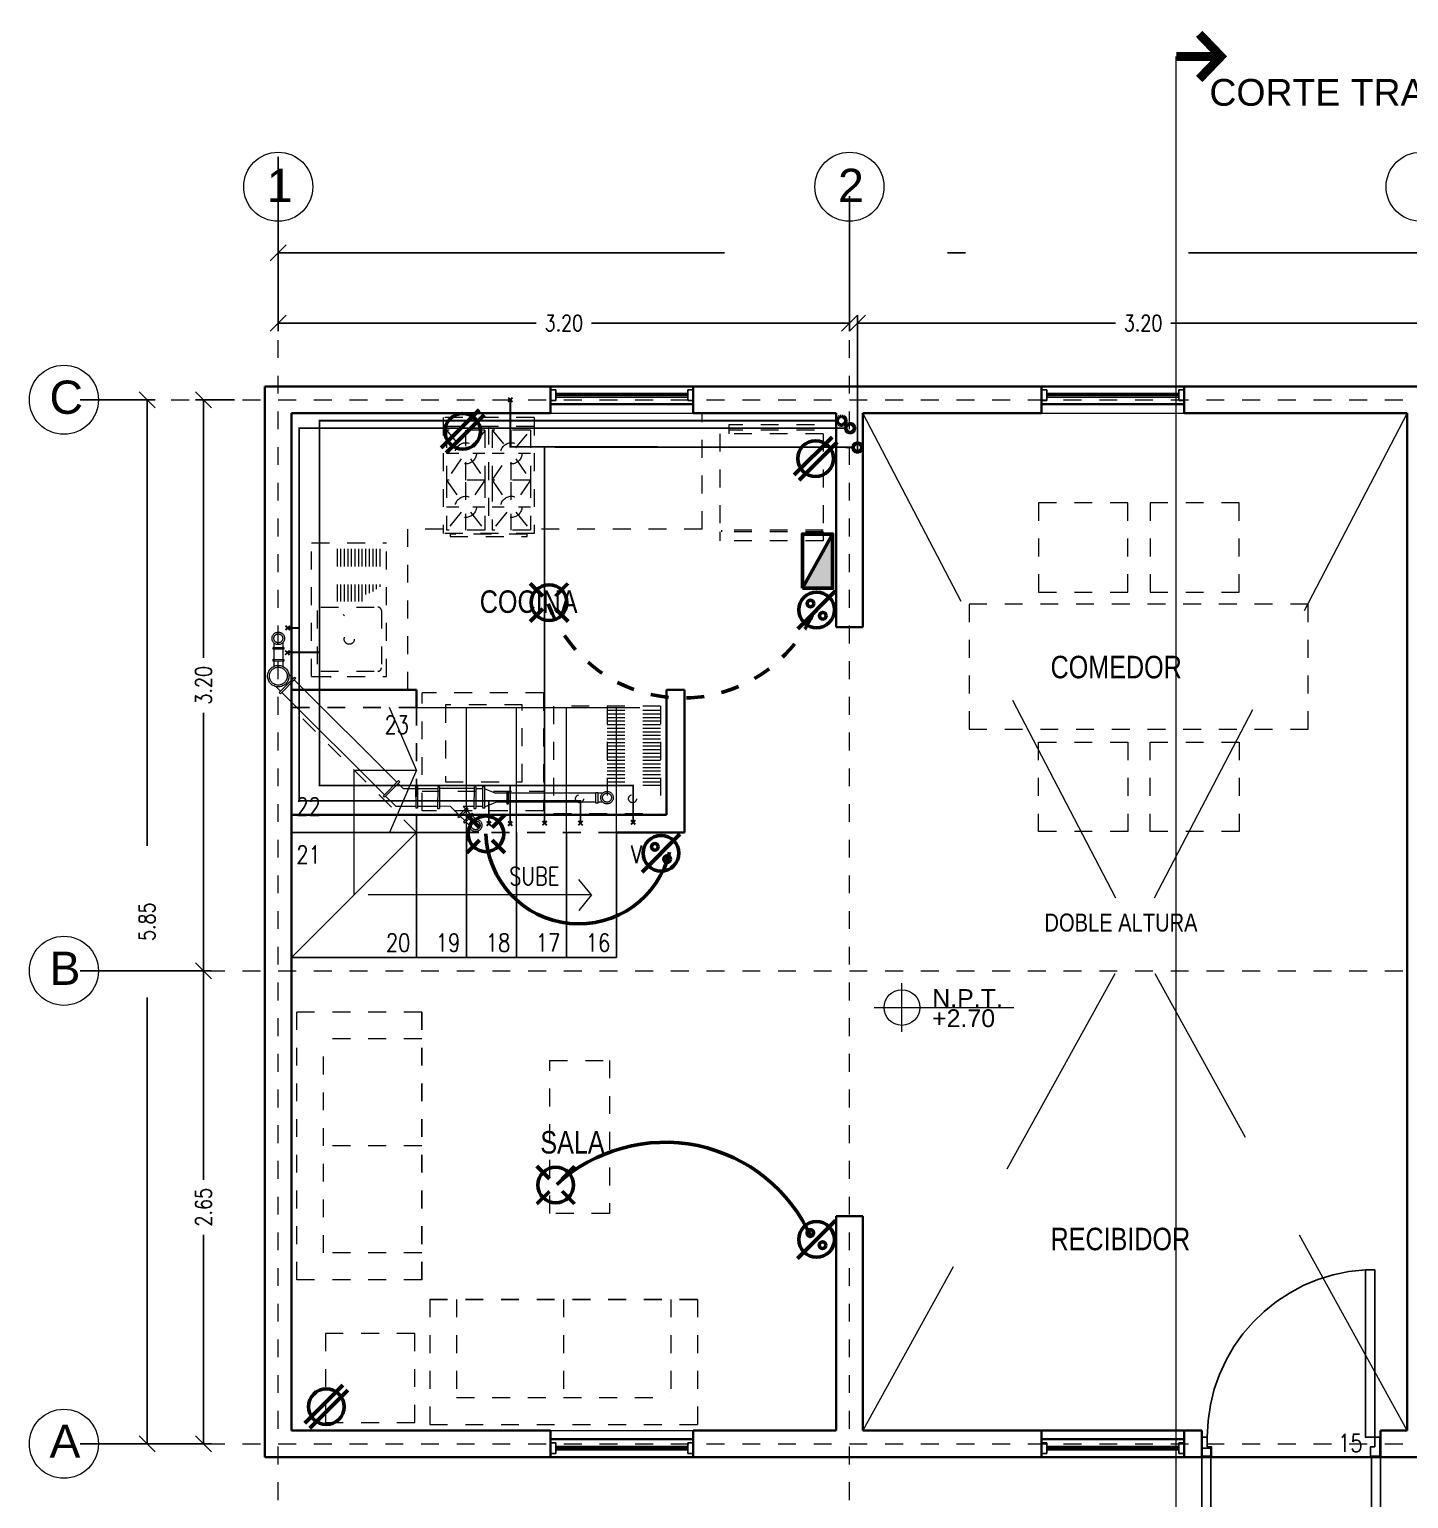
# Model space of a CAD drawing. Header units: metres. Extents: x -255 to -21, y -382 to -241.
# Drawn here: x -177.96 to -170.24, y -362.2 to -353.96 of the extents above; entities that cross this region are included whole.
import ezdxf
from ezdxf.enums import TextEntityAlignment as Align

# ---------------------------------------------------------------- set-up
doc = ezdxf.new("R2010")
doc.units = ezdxf.units.M
doc.header["$LTSCALE"] = 5
doc.header["$MEASUREMENT"] = 0
for name, pattern in [('CENTER2', [1.125, 0.75, -0.125, 0.125, -0.125]), ('DASHDOT', [1, 0.5, -0.25, 0, -0.25]), ('HIDDEN', [0.375, 0.25, -0.125])]:
    doc.linetypes.add(name, pattern=pattern)
doc.layers.get('0').update_dxf_attribs({"color": 30})
for name, color, linetype, lineweight in [('A-ANNO-DIMS', 3, 'Continuous', 18), ('A-ANNO-SYMB', 3, 'Continuous', 18), ('A-ANNO-TEXT', 3, 'Continuous', 18), ('A-DOOR-FULL', 4, 'Continuous', 25), ('A-EQPM-FIXD', 1, 'Continuous', 50), ('A-FLOR-LEVL', 7, 'Continuous', 35), ('A-FLOR-OVHD', 3, 'HIDDEN', 18), ('A-FLOR-STRS', 4, 'Continuous', 25), ('A-FURN', 8, 'Continuous', 18), ('A-GLAZ-FULL', 4, 'Continuous', 25), ('A-WALL-FULL', 7, 'Continuous', 35), ('A-WALL-FULL-EXTR', 7, 'Continuous', 35), ('A-WALL-FULL-INTR', 7, 'Continuous', 35)]:
    doc.layers.add(name, color=color, linetype=linetype, lineweight=lineweight)
doc.styles.add('E-ARIAL', font='arial.ttf')
doc.styles.add('E-ROMANS', font='romans.shx', dxfattribs={"width": 0.8})
doc.styles.get("Standard").update_dxf_attribs({"font": 'arial.ttf'})
doc.dimstyles.new('E-0050_TICK_18', dxfattribs={"dimscale": 0.001, "dimtxt": 90, "dimasz": 90, "dimexe": 45, "dimexo": 30, "dimgap": 45, "dimtad": 0, "dimzin": 0, "dimdsep": 46, "dimtxsty": 'E-ROMANS', "dimblk": 'OBLIQUE', "dimcen": 45, "dimclrd": 256, "dimclre": 256, "dimclrt": 256, "dimadec": 0, "dimazin": 0, "dimtfac": 1, "dimtmove": 1, "dimatfit": 3, "dimldrblk": 'OPEN90', "dimfxl": 1, "dimtfill": 1, "dimtolj": 1, "dimtzin": 0, "dimarcsym": 0})

# ---------------------------------------------------------------- blocks, each defined once
blk = doc.blocks.new('TAG-LEVEL-PL')
for p, q in [((0, -0.1359), (0, 0.1359)), ((-0.1545, 0), (0.6266, 0))]:
    blk.add_line(p, q)
blk.add_circle((0, 0), 0.1)
at = {"style": 'E-ARIAL'}
blk.add_attdef('REF', text='', height=0.1, dxfattribs=at).set_placement((0.1697, -0.0271), align=Align.BOTTOM_LEFT)
blk.add_attdef('NIVEL', text='', height=0.1, dxfattribs=at).set_placement((0.1688, -0.01), align=Align.TOP_LEFT)
blk = doc.blocks.new('_Oblique')
at = {"color": 0, "linetype": 'ByBlock', "lineweight": -2}
blk.add_line((-0.5, -0.5), (0.5, 0.5), dxfattribs=at)
blk = doc.blocks.new('*D114')
at = {"layer": 'A-ANNO-DIMS', "linetype": 'DASHDOT', "lineweight": -2, "transparency": 16777216}
for p, q in [((-176.8156, -356.0386), (-177.0342, -356.0386)), ((-176.9892, -356.0386), (-176.9892, -357.4839)), ((-176.9892, -359.2386), (-176.9892, -357.7933)), ((-177.6806, -359.2386), (-176.9442, -359.2386))]:
    blk.add_line(p, q, dxfattribs=at)
at = {"layer": 'A-ANNO-DIMS', "linetype": 'DASHDOT', "lineweight": -2, "transparency": 16777216, "xscale": 0.09, "yscale": 0.09, "zscale": 0.09}
for p, rotation in [((-176.9892, -356.0386), 90), ((-176.9892, -359.2386), 270)]:
    blk.add_blockref('_Oblique', p, dxfattribs=dict(at, rotation=rotation))
at = {"layer": 'A-ANNO-DIMS', "linetype": 'DASHDOT', "transparency": 16777216, "insert": (-176.9892, -357.6386), "char_height": 0.09, "attachment_point": 5, "rotation": 90, "style": 'E-ROMANS', "bg_fill": 3, "box_fill_scale": 1.25, "bg_fill_color": 256, "bg_fill_true_color": 13158600, "bg_fill_transparency": 0}
blk.add_mtext('\\A1;3.20', dxfattribs=at)
blk = doc.blocks.new('_Open90')
at = {"color": 0, "linetype": 'ByBlock', "lineweight": -2}
for p, q in [((0, 0), (-1, 0)), ((-0.5, 0.5), (0, 0)), ((0, 0), (-0.5, -0.5))]:
    blk.add_line(p, q, dxfattribs=at)
blk = doc.blocks.new('*D115')
at = {"layer": 'A-ANNO-DIMS', "linetype": 'DASHDOT', "lineweight": -2, "transparency": 16777216}
for p, q in [((-177.6806, -356.0386), (-177.2606, -356.0386)), ((-177.3056, -356.0386), (-177.3056, -358.8089)), ((-177.3056, -361.8886), (-177.3056, -359.1183)), ((-177.6806, -361.8886), (-177.2606, -361.8886))]:
    blk.add_line(p, q, dxfattribs=at)
at = {"layer": 'A-ANNO-DIMS', "linetype": 'DASHDOT', "lineweight": -2, "transparency": 16777216, "xscale": 0.09, "yscale": 0.09, "zscale": 0.09}
for p, rotation in [((-177.3056, -356.0386), 90), ((-177.3056, -361.8886), 270)]:
    blk.add_blockref('_Oblique', p, dxfattribs=dict(at, rotation=rotation))
at = {"layer": 'A-ANNO-DIMS', "linetype": 'DASHDOT', "transparency": 16777216, "insert": (-177.3056, -358.9636), "char_height": 0.09, "attachment_point": 5, "rotation": 90, "style": 'E-ROMANS', "bg_fill": 3, "box_fill_scale": 1.25, "bg_fill_color": 256, "bg_fill_true_color": 13158600, "bg_fill_transparency": 0}
blk.add_mtext('\\A1;5.85', dxfattribs=at)
blk = doc.blocks.new('*D116')
at = {"layer": 'A-ANNO-DIMS', "linetype": 'DASHDOT', "lineweight": -2, "transparency": 16777216}
for p, q in [((-177.6806, -359.2386), (-176.9442, -359.2386)), ((-176.9892, -359.2386), (-176.9892, -360.4089)), ((-176.9892, -361.8886), (-176.9892, -360.7183)), ((-177.6806, -361.8886), (-176.9442, -361.8886))]:
    blk.add_line(p, q, dxfattribs=at)
at = {"layer": 'A-ANNO-DIMS', "linetype": 'DASHDOT', "lineweight": -2, "transparency": 16777216, "xscale": 0.09, "yscale": 0.09, "zscale": 0.09}
for p, rotation in [((-176.9892, -359.2386), 90), ((-176.9892, -361.8886), 270)]:
    blk.add_blockref('_Oblique', p, dxfattribs=dict(at, rotation=rotation))
at = {"layer": 'A-ANNO-DIMS', "linetype": 'DASHDOT', "transparency": 16777216, "insert": (-176.9892, -360.5636), "char_height": 0.09, "attachment_point": 5, "rotation": 90, "style": 'E-ROMANS', "bg_fill": 3, "box_fill_scale": 1.25, "bg_fill_color": 256, "bg_fill_true_color": 13158600, "bg_fill_transparency": 0}
blk.add_mtext('\\A1;2.65', dxfattribs=at)
blk = doc.blocks.new('*D119')
at = {"layer": 'A-ANNO-DIMS', "linetype": 'DASHDOT', "lineweight": -2, "transparency": 16777216}
for p, q in [((-176.5706, -354.6774), (-176.5706, -355.2608)), ((-157.3706, -354.6774), (-157.3706, -355.2608)), ((-176.5706, -355.2158), (-167.1545, -355.2158)), ((-157.3706, -355.2158), (-166.7868, -355.2158))]:
    blk.add_line(p, q, dxfattribs=at)
at = {"layer": 'A-ANNO-DIMS', "linetype": 'DASHDOT', "lineweight": -2, "transparency": 16777216, "xscale": 0.09, "yscale": 0.09, "zscale": 0.09, "rotation": 180}
blk.add_blockref('_Oblique', (-176.5706, -355.2158), dxfattribs=at)
at = {"layer": 'A-ANNO-DIMS', "linetype": 'DASHDOT', "lineweight": -2, "transparency": 16777216, "xscale": 0.09, "yscale": 0.09, "zscale": 0.09}
blk.add_blockref('_Oblique', (-157.3706, -355.2158), dxfattribs=at)
at = {"layer": 'A-ANNO-DIMS', "linetype": 'DASHDOT', "transparency": 16777216, "insert": (-166.9706, -355.2158), "char_height": 0.09, "attachment_point": 5, "style": 'E-ROMANS', "bg_fill": 3, "box_fill_scale": 1.25, "bg_fill_color": 256, "bg_fill_true_color": 13158600, "bg_fill_transparency": 0}
blk.add_mtext('\\A1;19.20', dxfattribs=at)
blk = doc.blocks.new('*D124')
at = {"layer": 'A-ANNO-DIMS', "linetype": 'DASHDOT', "lineweight": -2, "transparency": 16777216}
for p, q in [((-173.3256, -356.3203), (-173.3256, -355.5639)), ((-170.1256, -355.5789), (-170.1256, -355.5639)), ((-173.3256, -355.6089), (-171.8803, -355.6089)), ((-170.1256, -355.6089), (-171.5709, -355.6089))]:
    blk.add_line(p, q, dxfattribs=at)
at = {"layer": 'A-ANNO-DIMS', "linetype": 'DASHDOT', "lineweight": -2, "transparency": 16777216, "xscale": 0.09, "yscale": 0.09, "zscale": 0.09, "rotation": 180}
blk.add_blockref('_Oblique', (-173.3256, -355.6089), dxfattribs=at)
at = {"layer": 'A-ANNO-DIMS', "linetype": 'DASHDOT', "lineweight": -2, "transparency": 16777216, "xscale": 0.09, "yscale": 0.09, "zscale": 0.09}
blk.add_blockref('_Oblique', (-170.1256, -355.6089), dxfattribs=at)
at = {"layer": 'A-ANNO-DIMS', "linetype": 'DASHDOT', "transparency": 16777216, "insert": (-171.7256, -355.6089), "char_height": 0.09, "attachment_point": 5, "style": 'E-ROMANS', "bg_fill": 3, "box_fill_scale": 1.25, "bg_fill_color": 256, "bg_fill_true_color": 13158600, "bg_fill_transparency": 0}
blk.add_mtext('\\A1;3.20', dxfattribs=at)
blk = doc.blocks.new('*D125')
at = {"layer": 'A-ANNO-DIMS', "linetype": 'DASHDOT', "lineweight": -2, "transparency": 16777216}
for p, q in [((-176.5706, -354.8976), (-176.5706, -355.6539)), ((-173.3706, -354.8976), (-173.3706, -355.6539)), ((-176.5706, -355.6089), (-175.1253, -355.6089)), ((-173.3706, -355.6089), (-174.8159, -355.6089))]:
    blk.add_line(p, q, dxfattribs=at)
at = {"layer": 'A-ANNO-DIMS', "linetype": 'DASHDOT', "lineweight": -2, "transparency": 16777216, "xscale": 0.09, "yscale": 0.09, "zscale": 0.09, "rotation": 180}
blk.add_blockref('_Oblique', (-176.5706, -355.6089), dxfattribs=at)
at = {"layer": 'A-ANNO-DIMS', "linetype": 'DASHDOT', "lineweight": -2, "transparency": 16777216, "xscale": 0.09, "yscale": 0.09, "zscale": 0.09}
blk.add_blockref('_Oblique', (-173.3706, -355.6089), dxfattribs=at)
at = {"layer": 'A-ANNO-DIMS', "linetype": 'DASHDOT', "transparency": 16777216, "insert": (-174.9706, -355.6089), "char_height": 0.09, "attachment_point": 5, "style": 'E-ROMANS', "bg_fill": 3, "box_fill_scale": 1.25, "bg_fill_color": 256, "bg_fill_true_color": 13158600, "bg_fill_transparency": 0}
blk.add_mtext('\\A1;3.20', dxfattribs=at)
blk = doc.blocks.new('DOOR-80')
for points in [[(-0.07, 0.89), (-0.07, 0.09), (-0.025, 0.09), (-0.025, 0.89), (-0.07, 0.89)], [(-0.825, 0.09), (-0.85, 0.09), (-0.85, 0), (-0.805, 0), (-0.805, 0.045), (-0.825, 0.045), (-0.825, 0.09)], [(-0.025, 0.09), (0, 0.09), (0, 0), (-0.045, 0), (-0.045, 0.045), (-0.025, 0.045), (-0.025, 0.09)]]:
    blk.add_lwpolyline(points)
at = {"linetype": 'HIDDEN'}
blk.add_arc((-0.0227, 0.0891), 0.8023, 93.38109, 179.93414, dxfattribs=at)
blk = doc.blocks.new('TAG-CORTE-2')
blk.add_line((0, 0), (0, 2))
at = {"const_width": 0.1}
blk.add_lwpolyline([(0, 2), (0.5, 2)], dxfattribs=at)
at = {"style": 'E-ARIAL'}
blk.add_attdef('A', text='', height=0.6, dxfattribs=at).set_placement((0.5, 2), align=Align.MIDDLE_LEFT)

msp = doc.modelspace()

# ---------------------------------------------------------------- hatches: boundary and pattern name
at = {"layer": 'A-EQPM-FIXD'}
msp.add_hatch(color=256, dxfattribs=at).paths.add_polyline_path([(-173.6344, -357.095), (-173.4653, -357.095), (-173.4653, -356.7913)])

# ---------------------------------------------------------------- linework, layer by layer
at = {"layer": 'A-ANNO-DIMS', "linetype": 'DASHDOT'}
msp.add_line((-170.3956, -361.9636), (-170.5456, -361.9636), dxfattribs=at)
at = {"layer": 'A-ANNO-DIMS'}
for centre in [(-176.5706, -354.8451), (-173.3706, -354.8451), (-170.1706, -354.8451), (-177.7713, -361.8886)]:
    msp.add_circle(centre, 0.1935, dxfattribs=at)
at = {"layer": 'A-ANNO-SYMB', "linetype": 'CENTER2', "ltscale": 0.001}
msp.add_line((-177.5706, -361.8886), (-156.3706, -361.8886), dxfattribs=at)
at = {"layer": 'A-ANNO-SYMB', "const_width": 0.05}
msp.add_lwpolyline([(-171.4112, -353.9884), (-171.2895, -354.1148), (-171.4112, -354.2412)], dxfattribs=at)
at = {"layer": 'A-EQPM-FIXD'}
for p, q in [((-175.6575, -356.3075), (-175.4454, -356.0953)), ((-175.6292, -356.3358), (-175.4171, -356.1236)), ((-173.6805, -356.4601), (-173.4684, -356.248)), ((-173.6522, -356.4884), (-173.4401, -356.2763)), ((-173.4653, -356.7913), (-173.6344, -357.095)), ((-175.0889, -357.1398), (-175.1596, -357.0691)), ((-175.0182, -357.1398), (-174.9475, -357.0691)), ((-173.6605, -357.3223), (-173.4484, -357.1102)), ((-175.0889, -357.2105), (-175.1596, -357.2812)), ((-175.0182, -357.2105), (-174.9474, -357.2812)), ((-175.4428, -358.4357), (-175.5135, -358.365)), ((-175.3721, -358.4357), (-175.3014, -358.365)), ((-175.4428, -358.5064), (-175.5135, -358.5771)), ((-175.3721, -358.5064), (-175.3014, -358.5771)), ((-174.5322, -358.6857), (-174.3201, -358.4736)), ((-175.0516, -360.4035), (-175.1223, -360.3328)), ((-174.9809, -360.4035), (-174.9102, -360.3328)), ((-175.0516, -360.4743), (-175.1223, -360.545)), ((-174.9809, -360.4742), (-174.9102, -360.545)), ((-173.6611, -360.8498), (-173.449, -360.6376)), ((-176.4217, -361.7731), (-176.2096, -361.5609)), ((-176.3934, -361.8014), (-176.1813, -361.5892))]:
    msp.add_line(p, q, dxfattribs=at)
at = {"layer": 'A-EQPM-FIXD', "linetype": 'DASHDOT', "const_width": 0.01}
for points in [[(-175.258, -356.0267), (-175.283, -356.0509)], [(-175.2826, -356.0263), (-175.2584, -356.0513)], [(-173.3501, -356.305), (-175.2707, -356.3028), (-175.2707, -356.0386)], [(-173.3917, -356.1979), (-176.4529, -356.1979), (-176.4529, -358.2855), (-174.8772, -358.2855), (-174.8772, -358.411)], [(-173.4401, -356.156), (-176.3398, -356.156), (-176.3398, -358.2003), (-174.5824, -358.2003), (-174.5824, -358.4066)], [(-175.0786, -356.3028), (-175.0786, -358.4144)], [(-176.4513, -357.3173), (-176.5178, -357.3173)], [(-176.5178, -357.4542), (-176.3378, -357.4542)], [(-175.2711, -358.4138), (-175.2711, -358.2003)], [(-175.3906, -358.4138), (-175.3906, -358.2855)], [(-175.2586, -358.4017), (-175.2836, -358.4259)], [(-175.2832, -358.4013), (-175.259, -358.4263)], [(-175.0659, -358.3989), (-175.091, -358.4231)], [(-175.0905, -358.3985), (-175.0664, -358.4235)], [(-174.5699, -358.3945), (-174.5949, -358.4187)], [(-174.5945, -358.3941), (-174.5703, -358.4191)]]:
    msp.add_lwpolyline(points, dxfattribs=at)
at = {"layer": 'A-EQPM-FIXD'}
msp.add_lwpolyline([(-173.6344, -357.095), (-173.4653, -357.095), (-173.4653, -356.7913), (-173.6344, -356.7913)], close=True, dxfattribs=at)
at = {"layer": 'A-EQPM-FIXD', "const_width": 0.01}
for points in [[(-176.5053, -357.3053), (-176.5303, -357.3294)], [(-176.5299, -357.3048), (-176.5057, -357.3299)], [(-176.5071, -357.4439), (-176.5322, -357.4681)], [(-176.5317, -357.4435), (-176.5076, -357.4685)], [(-175.3781, -358.4017), (-175.4031, -358.4259)], [(-175.4027, -358.4013), (-175.3785, -358.4263)], [(-174.8647, -358.3989), (-174.8897, -358.4231)], [(-174.8893, -358.3985), (-174.8651, -358.4235)]]:
    msp.add_lwpolyline(points, dxfattribs=at)
at = {"layer": 'A-EQPM-FIXD'}
for centre, radius in [((-175.5373, -356.2156), 0.1), ((-173.5603, -356.3682), 0.1), ((-175.0535, -357.1751), 0.1), ((-173.5545, -357.2163), 0.1), ((-173.5891, -357.1804), 0.0185), ((-173.5204, -357.249), 0.0185), ((-175.4075, -358.471), 0.1), ((-174.4262, -358.5797), 0.1), ((-174.4608, -358.5438), 0.0185), ((-174.3922, -358.6124), 0.0185), ((-175.0163, -360.4389), 0.1), ((-173.555, -360.7437), 0.1), ((-173.5897, -360.7078), 0.0185), ((-173.521, -360.7764), 0.0185), ((-176.3015, -361.6811), 0.1)]:
    msp.add_circle(centre, radius, dxfattribs=at)
at = {"layer": 'A-EQPM-FIXD', "linetype": 'DASHDOT'}
for centre in [(-173.4156, -356.156), (-173.3671, -356.1979), (-173.3256, -356.3063)]:
    msp.add_circle(centre, 0.0245, dxfattribs=at)
at = {"layer": 'A-EQPM-FIXD', "linetype": 'HIDDEN', "ltscale": 0.009}
msp.add_arc((-174.3054, -356.9099), 0.8003, 199.91395, 337.84144, dxfattribs=at)
at = {"layer": 'A-EQPM-FIXD', "linetype": 'DASHDOT'}
for centre, radius, start, end in [((-174.8867, -358.4548), 0.5211, 181.79114, 346.88792), ((-174.4044, -361.0958), 0.8965, 23.80666, 132.57068)]:
    msp.add_arc(centre, radius, start, end, dxfattribs=at)
at = {"layer": 'A-FLOR-LEVL'}
for p, q in [((-174.2456, -355.9636), (-175.0456, -355.9636)), ((-172.2956, -355.9636), (-171.4956, -355.9636)), ((-172.2956, -355.9636), (-172.2956, -356.0636)), ((-174.2456, -356.0636), (-175.0456, -356.0636)), ((-172.2956, -356.0636), (-171.4956, -356.0636)), ((-174.2456, -361.8636), (-175.0456, -361.8636)), ((-172.2956, -361.8636), (-172.2956, -361.9636)), ((-172.2956, -361.8636), (-171.4956, -361.8636)), ((-174.2456, -361.9636), (-175.0456, -361.9636)), ((-172.2956, -361.9636), (-171.4956, -361.9636))]:
    msp.add_line(p, q, dxfattribs=at)
msp.add_lwpolyline([(-170.3984, -361.9636), (-171.3956, -361.9636)], dxfattribs=at)
at = {"layer": 'A-FLOR-OVHD'}
for p, q in [((-175.0456, -356.1136), (-174.2456, -356.1136)), ((-172.2956, -356.1136), (-171.4956, -356.1136)), ((-175.7956, -357.7636), (-174.3956, -357.7636)), ((-175.5156, -358.4636), (-175.5156, -357.7636)), ((-175.2356, -358.4636), (-175.2356, -357.7636)), ((-174.9556, -358.4636), (-174.9556, -357.7636)), ((-174.6756, -358.4636), (-174.6756, -357.7636)), ((-176.1456, -358.1136), (-175.7956, -358.1136)), ((-176.1456, -358.8136), (-176.1456, -358.1136)), ((-174.8165, -358.8136), (-174.8865, -358.7261)), ((-174.8165, -358.8136), (-176.1456, -358.8136)), ((-174.8165, -358.8136), (-174.8865, -358.9011)), ((-171.8841, -359.2562), (-173.2956, -361.8136)), ((-170.2456, -361.8136), (-171.6572, -359.2562)), ((-175.0456, -361.8136), (-174.2456, -361.8136)), ((-172.2956, -361.8136), (-171.4956, -361.8136))]:
    msp.add_line(p, q, dxfattribs=at)
for points in [[(-175.7956, -358.1136), (-175.9468, -357.7636)], [(-175.7956, -358.1136), (-175.9468, -358.4636)]]:
    msp.add_lwpolyline(points, dxfattribs=at)
at = {"layer": 'A-FLOR-STRS', "linetype": 'HIDDEN', "ltscale": 0.001}
for p, q in [((-175.7956, -358.4636), (-176.4956, -357.7636)), ((-175.7956, -357.7636), (-176.4956, -357.7636)), ((-175.7956, -358.4636), (-175.7956, -357.7636)), ((-174.6756, -358.4636), (-176.4956, -358.4636))]:
    msp.add_line(p, q, dxfattribs=at)
at = {"layer": 'A-FLOR-STRS', "linetype": 'DASHDOT', "ltscale": 15}
msp.add_line((-175.7956, -358.4636), (-176.4956, -359.1636), dxfattribs=at)
at = {"layer": 'A-FLOR-STRS'}
for p, q in [((-176.4956, -358.4636), (-175.4471, -358.4636)), ((-175.7956, -358.4636), (-175.7956, -359.1636)), ((-175.5156, -358.4636), (-175.5156, -359.1636)), ((-175.2356, -358.4636), (-175.2356, -359.1636)), ((-174.9556, -358.4636), (-174.9556, -359.1636)), ((-174.6756, -358.4636), (-174.6756, -359.1636)), ((-174.6756, -359.1636), (-176.4956, -359.1636)), ((-171.3956, -361.9136), (-171.3456, -361.9136)), ((-171.3956, -366.7236), (-171.3956, -361.9136)), ((-171.3456, -366.7236), (-171.3456, -361.9136)), ((-171.3456, -361.9636), (-170.3956, -361.9636)), ((-170.4456, -366.7236), (-170.4456, -361.9636)), ((-170.3956, -366.7236), (-170.3956, -361.9636))]:
    msp.add_line(p, q, dxfattribs=at)
at = {"layer": 'A-FURN', "linetype": 'HIDDEN', "ltscale": 0.001}
for p, q in [((-175.1375, -356.1389), (-175.6475, -356.1389)), ((-175.6475, -356.1389), (-175.6475, -356.7889)), ((-175.1375, -356.1389), (-175.1375, -356.7889)), ((-174.1963, -356.7636), (-174.1963, -356.1136)), ((-175.1375, -356.1889), (-175.6475, -356.1889)), ((-175.6275, -356.2089), (-175.6275, -356.4889)), ((-175.4125, -356.2089), (-175.6275, -356.2089)), ((-175.6275, -356.2089), (-175.5455, -356.3089)), ((-175.52, -356.2996), (-175.52, -356.2089)), ((-175.4125, -356.2125), (-175.4945, -356.3089)), ((-175.4125, -356.2089), (-175.4125, -356.4889)), ((-175.3925, -356.1889), (-175.3925, -356.7889)), ((-175.1575, -356.2089), (-175.3725, -356.2089)), ((-175.3725, -356.2089), (-175.3725, -356.5125)), ((-175.3725, -356.2089), (-175.2905, -356.3089)), ((-175.265, -356.2996), (-175.265, -356.2089)), ((-175.2395, -356.3089), (-175.1575, -356.2089)), ((-175.1575, -356.2089), (-175.1575, -356.4889)), ((-174.0473, -356.1795), (-174.0473, -356.2295)), ((-173.5673, -356.1795), (-174.0473, -356.1795)), ((-173.5673, -356.1995), (-174.0473, -356.1995)), ((-173.5673, -356.2095), (-174.0473, -356.2095)), ((-173.5173, -356.2295), (-174.0973, -356.2295)), ((-174.0973, -356.2295), (-174.0973, -356.7695)), ((-173.5173, -356.2295), (-173.5173, -356.7695)), ((-175.6275, -356.3389), (-175.5594, -356.3389)), ((-175.5455, -356.3689), (-175.6275, -356.4889)), ((-175.52, -356.4889), (-175.52, -356.3783)), ((-175.4945, -356.3689), (-175.4125, -356.4889)), ((-175.4806, -356.3389), (-175.4125, -356.3389)), ((-175.3725, -356.3389), (-175.3044, -356.3389)), ((-175.3725, -356.4889), (-175.2905, -356.3689)), ((-175.265, -356.4889), (-175.265, -356.3783)), ((-175.2395, -356.3689), (-175.1575, -356.4889)), ((-175.2256, -356.3389), (-175.1575, -356.3389)), ((-175.4125, -356.4889), (-175.6275, -356.4889)), ((-175.6275, -356.4889), (-175.6275, -356.7689)), ((-175.6275, -356.4889), (-175.5455, -356.6089)), ((-175.52, -356.5996), (-175.52, -356.4889)), ((-175.4125, -356.4889), (-175.4945, -356.6089)), ((-175.4125, -356.4889), (-175.4125, -356.7689)), ((-175.1575, -356.4889), (-175.3725, -356.4889)), ((-175.3725, -356.4889), (-175.2905, -356.6089)), ((-175.3725, -356.5089), (-175.3725, -356.7689)), ((-175.265, -356.5996), (-175.265, -356.4889)), ((-175.1575, -356.4889), (-175.2395, -356.6089)), ((-175.1575, -356.4889), (-175.1575, -356.7689)), ((-175.6275, -356.6389), (-175.5594, -356.6389)), ((-175.4806, -356.6389), (-175.4125, -356.6389)), ((-175.3725, -356.6389), (-175.3044, -356.6389)), ((-175.2256, -356.6389), (-175.1575, -356.6389)), ((-172.3108, -356.6167), (-172.3108, -357.1167)), ((-171.8108, -356.6167), (-172.3108, -356.6167)), ((-171.8108, -357.1167), (-171.8108, -356.6167)), ((-171.1866, -356.6167), (-171.6866, -356.6167)), ((-171.6866, -356.6167), (-171.6866, -357.1167)), ((-171.1866, -357.1167), (-171.1866, -356.6167)), ((-175.5455, -356.6689), (-175.6275, -356.7689)), ((-175.52, -356.7689), (-175.52, -356.6783)), ((-175.4945, -356.6689), (-175.4125, -356.7689)), ((-175.2905, -356.6689), (-175.3725, -356.7689)), ((-175.265, -356.7689), (-175.265, -356.6783)), ((-175.2395, -356.6689), (-175.1575, -356.7689)), ((-175.6475, -356.7636), (-175.8456, -356.7636)), ((-175.8456, -357.6636), (-175.8456, -356.7636)), ((-175.1375, -356.7889), (-175.6475, -356.7889)), ((-175.4125, -356.7689), (-175.6275, -356.7689)), ((-175.1575, -356.7689), (-175.3725, -356.7689)), ((-174.1963, -356.7636), (-175.1375, -356.7636)), ((-173.5173, -356.7695), (-174.0973, -356.7695)), ((-174.0973, -356.7795), (-174.0973, -356.8295)), ((-173.5173, -356.7795), (-174.0973, -356.7795)), ((-174.0873, -356.7695), (-174.0873, -356.7795)), ((-173.5273, -356.7695), (-173.5273, -356.7795)), ((-173.5173, -356.7795), (-173.5173, -356.8295)), ((-176.3843, -356.8395), (-175.9643, -356.8395)), ((-176.3843, -357.5895), (-176.3843, -356.8395)), ((-176.2415, -356.8734), (-176.2415, -357.1692)), ((-176.2215, -356.8734), (-176.2215, -357.1692)), ((-176.2015, -356.8734), (-176.2015, -357.1692)), ((-176.1815, -356.8734), (-176.1815, -357.1692)), ((-176.1615, -356.8734), (-176.1615, -357.1692)), ((-176.1415, -356.8734), (-176.1415, -357.1692)), ((-176.1215, -356.8734), (-176.1215, -357.1692)), ((-176.1015, -356.8734), (-176.1015, -357.1692)), ((-176.0815, -356.8734), (-176.0815, -357.1295)), ((-176.0615, -356.8734), (-176.0615, -357.1218)), ((-176.0415, -356.8734), (-176.0415, -357.1123)), ((-176.0215, -356.8734), (-176.0215, -357.1009)), ((-176.0015, -356.8734), (-176.0015, -357.0875)), ((-175.9643, -357.5895), (-175.9643, -356.8395)), ((-173.5173, -356.8295), (-174.0973, -356.8295)), ((-172.3108, -357.1167), (-171.8108, -357.1167)), ((-171.6866, -357.1167), (-171.1866, -357.1167)), ((-176.3329, -357.2004), (-176.0129, -357.2004)), ((-170.8007, -357.1842), (-172.7007, -357.1842)), ((-172.7007, -357.1842), (-172.7007, -357.8842)), ((-170.8007, -357.8842), (-170.8007, -357.1842)), ((-176.3529, -357.2204), (-176.3529, -357.5404)), ((-175.9929, -357.2204), (-175.9929, -357.5404)), ((-176.3843, -357.5895), (-175.9643, -357.5895)), ((-176.3329, -357.5604), (-176.0129, -357.5604)), ((-175.7646, -358.3413), (-175.7646, -357.6813)), ((-175.0846, -357.6813), (-175.7646, -357.6813)), ((-175.0846, -357.6813), (-175.0846, -358.3427)), ((-174.4287, -357.7564), (-175.0287, -357.7564)), ((-175.0287, -357.7564), (-175.0287, -358.3564)), ((-174.7287, -357.7564), (-174.7287, -358.3564)), ((-174.7287, -357.7787), (-174.4287, -357.7787)), ((-174.4287, -357.7564), (-174.4287, -358.3564)), ((-174.7287, -357.7987), (-174.4287, -357.7987)), ((-174.7287, -357.8187), (-174.4287, -357.8187)), ((-174.7287, -357.8387), (-174.4287, -357.8387)), ((-174.7287, -357.8587), (-174.4287, -357.8587)), ((-174.7287, -357.8787), (-174.4287, -357.8787)), ((-174.7287, -357.8987), (-174.4287, -357.8987)), ((-174.7287, -357.9187), (-174.4256, -357.9187)), ((-174.7287, -357.9387), (-174.4287, -357.9387)), ((-172.7007, -357.8842), (-170.8007, -357.8842)), ((-174.7287, -357.9587), (-174.4287, -357.9587)), ((-174.7287, -357.9787), (-174.4287, -357.9787)), ((-174.7287, -357.9987), (-174.4287, -357.9987)), ((-174.7287, -358.0187), (-174.4287, -358.0187)), ((-174.7287, -358.0387), (-174.4287, -358.0387)), ((-172.3108, -358.4581), (-172.3108, -357.9581)), ((-172.3108, -357.9581), (-171.8108, -357.9581)), ((-171.8108, -357.9581), (-171.8108, -358.4581)), ((-171.6866, -357.9581), (-171.1866, -357.9581)), ((-171.6866, -358.4581), (-171.6866, -357.9581)), ((-171.1866, -357.9581), (-171.1866, -358.4581)), ((-174.7287, -358.0587), (-174.4287, -358.0587)), ((-174.7287, -358.0787), (-174.4287, -358.0787)), ((-174.7287, -358.0987), (-174.4287, -358.0987)), ((-174.7287, -358.1187), (-174.4287, -358.1187)), ((-174.7287, -358.1387), (-174.4287, -358.1387)), ((-174.7287, -358.1587), (-174.4287, -358.1587)), ((-174.7287, -358.1787), (-174.4287, -358.1787)), ((-174.7287, -358.1987), (-174.4287, -358.1987)), ((-175.7646, -358.2327), (-175.0846, -358.2327)), ((-175.0846, -358.3427), (-175.7646, -358.3413)), ((-175.0287, -358.3564), (-174.4287, -358.3564)), ((-171.8108, -358.4581), (-172.3108, -358.4581)), ((-171.1866, -358.4581), (-171.6866, -358.4581)), ((-175.7668, -359.4696), (-176.4668, -359.4696)), ((-176.4668, -360.9696), (-176.4668, -359.4696)), ((-175.7668, -359.4696), (-175.7668, -360.9696)), ((-175.7668, -360.9696), (-175.7668, -359.4696)), ((-176.3168, -360.8196), (-176.3168, -359.6196)), ((-175.7668, -359.6196), (-176.3168, -359.6196)), ((-175.7668, -360.2196), (-176.3168, -360.2196)), ((-175.7668, -360.8196), (-176.3168, -360.8196)), ((-175.7668, -360.9696), (-176.4668, -360.9696)), ((-175.7221, -361.0802), (-175.7221, -361.7802)), ((-174.2221, -361.0802), (-175.7221, -361.0802)), ((-175.7221, -361.0802), (-174.2221, -361.0802)), ((-175.5721, -361.0802), (-175.5721, -361.6302)), ((-174.9721, -361.0802), (-174.9721, -361.6302)), ((-174.3721, -361.0802), (-174.3721, -361.6302)), ((-174.2221, -361.0802), (-174.2221, -361.7802)), ((-176.3061, -361.2699), (-176.3061, -361.7699)), ((-175.8061, -361.2699), (-176.3061, -361.2699)), ((-175.8061, -361.7699), (-175.8061, -361.2699)), ((-175.5721, -361.6302), (-174.3721, -361.6302)), ((-176.3061, -361.7699), (-175.8061, -361.7699)), ((-175.7221, -361.7802), (-174.2221, -361.7802))]:
    msp.add_line(p, q, dxfattribs=at)
at = {"layer": 'A-FURN', "linetype": 'DASHDOT'}
for p, q in [((-176.1991, -357.2494), (-176.2061, -357.2423)), ((-176.5999, -357.4362), (-176.5999, -357.4262)), ((-176.5999, -357.4262), (-176.5399, -357.4264)), ((-176.5399, -357.4364), (-176.5999, -357.4362)), ((-176.5952, -357.4362), (-176.5955, -357.5327)), ((-176.5951, -357.4008), (-176.5952, -357.4262)), ((-176.5452, -357.4364), (-176.5455, -357.5328)), ((-176.5451, -357.4001), (-176.5452, -357.4264)), ((-176.5399, -357.4264), (-176.5399, -357.4364)), ((-176.5999, -357.5032), (-176.5999, -357.4932)), ((-176.5999, -357.4932), (-176.5399, -357.4934)), ((-176.5399, -357.5034), (-176.5999, -357.5032)), ((-176.5399, -357.4934), (-176.5399, -357.5034)), ((-176.5649, -357.6785), (-176.4794, -357.5924)), ((-176.5578, -357.6856), (-176.4723, -357.5995)), ((-176.4877, -357.6009), (-176.5115, -357.5772)), ((-175.9055, -358.182), (-176.4807, -357.6079)), ((-176.4794, -357.5924), (-176.4723, -357.5995)), ((-176.2815, -357.5867), (-176.2744, -357.5938)), ((-176.5582, -357.6718), (-176.5843, -357.6457)), ((-176.5578, -357.6856), (-176.5649, -357.6785)), ((-175.976, -358.253), (-176.5511, -357.6789)), ((-175.9819, -358.2589), (-175.8964, -358.1729)), ((-175.9748, -358.266), (-175.8893, -358.1799)), ((-175.8693, -358.2183), (-175.8985, -358.1891)), ((-175.8964, -358.1729), (-175.8893, -358.1799)), ((-175.9748, -358.266), (-175.9819, -358.2589)), ((-175.9106, -358.3183), (-175.969, -358.2601)), ((-175.8011, -358.2183), (-175.8693, -358.2183)), ((-175.8011, -358.2064), (-175.7911, -358.2064)), ((-175.8011, -358.2064), (-175.8008, -358.3277)), ((-175.7911, -358.2064), (-175.7908, -358.3277)), ((-175.6774, -358.2183), (-175.7911, -358.2183)), ((-175.6774, -358.2069), (-175.6776, -358.3283)), ((-175.6674, -358.207), (-175.6774, -358.2069)), ((-175.6674, -358.207), (-175.6676, -358.3283)), ((-175.4741, -358.2176), (-175.6674, -358.2167)), ((-175.474, -358.2069), (-175.4743, -358.3283)), ((-175.464, -358.207), (-175.474, -358.2069)), ((-175.464, -358.207), (-175.4643, -358.3283)), ((-175.4242, -358.2183), (-175.464, -358.2183)), ((-175.4242, -358.2054), (-175.4142, -358.2054)), ((-175.4239, -358.3268), (-175.4242, -358.2054)), ((-175.4139, -358.3268), (-175.4142, -358.2054)), ((-175.4142, -358.2192), (-175.3525, -358.2439)), ((-175.2908, -358.2436), (-175.3525, -358.2439)), ((-175.2909, -358.2326), (-175.2809, -358.2326)), ((-175.2909, -358.2326), (-175.2905, -358.3026)), ((-175.2805, -358.3026), (-175.2809, -358.2326)), ((-174.7906, -358.2433), (-175.2808, -358.2433)), ((-174.7906, -358.2389), (-174.7806, -358.2389)), ((-174.7906, -358.2989), (-174.7906, -358.2389)), ((-174.7806, -358.2389), (-174.7806, -358.2989)), ((-174.7532, -358.2433), (-174.7806, -358.2433)), ((-175.8008, -358.3183), (-175.9106, -358.3183)), ((-175.7908, -358.3277), (-175.8008, -358.3277)), ((-175.6776, -358.3183), (-175.7908, -358.3183)), ((-175.6776, -358.3283), (-175.6676, -358.3283)), ((-175.6062, -358.317), (-175.6676, -358.3167)), ((-175.5571, -358.366), (-175.6062, -358.317)), ((-175.5642, -358.373), (-175.5144, -358.3238)), ((-175.5074, -358.3309), (-175.5571, -358.3801)), ((-175.5216, -358.3309), (-175.5352, -358.3173)), ((-175.4743, -358.3176), (-175.5352, -358.3173)), ((-175.4839, -358.3548), (-175.5334, -358.4043)), ((-175.5263, -358.4114), (-175.4769, -358.3619)), ((-175.4911, -358.362), (-175.5156, -358.339)), ((-175.5144, -358.3238), (-175.5074, -358.3309)), ((-175.4769, -358.3619), (-175.4839, -358.3548)), ((-175.4743, -358.3283), (-175.4643, -358.3283)), ((-175.4239, -358.3183), (-175.4643, -358.3183)), ((-175.4139, -358.3268), (-175.4239, -358.3268)), ((-175.4139, -358.3194), (-175.3523, -358.2939)), ((-175.2906, -358.2936), (-175.3523, -358.2939)), ((-175.2905, -358.3026), (-175.2805, -358.3026)), ((-174.7906, -358.2933), (-175.2806, -358.2933)), ((-174.7806, -358.2989), (-174.7906, -358.2989)), ((-174.7532, -358.2933), (-174.7806, -358.2933)), ((-175.5642, -358.373), (-175.5571, -358.3801)), ((-175.5262, -358.3971), (-175.55, -358.3731)), ((-175.5334, -358.4043), (-175.5263, -358.4114)), ((-175.4999, -358.4235), (-175.5192, -358.4043)), ((-175.4646, -358.3881), (-175.4838, -358.3689))]:
    msp.add_line(p, q, dxfattribs=at)
at = {"layer": 'A-FURN', "linetype": 'HIDDEN', "ltscale": 0.001}
for points in [[(-175.1765, -356.7924), (-175.6078, -356.7924), (-175.6078, -356.8053), (-175.1765, -356.8053)], [(-175.6339, -357.7481), (-175.6339, -358.1791), (-175.2033, -358.1791), (-175.2033, -357.7481)], [(-175.0499, -359.7408), (-174.7155, -359.7408), (-174.7155, -360.5981), (-175.0499, -360.5981)]]:
    msp.add_lwpolyline(points, close=True, dxfattribs=at)
for centre, radius in [((-175.52, -356.3389), 0.0594), ((-175.265, -356.3389), 0.0594), ((-175.52, -356.6389), 0.0594), ((-175.265, -356.6389), 0.0594), ((-176.1729, -357.3804), 0.0284), ((-174.8826, -358.2744), 0.0224), ((-174.5858, -358.2744), 0.0224)]:
    msp.add_circle(centre, radius, dxfattribs=at)
at = {"layer": 'A-FURN', "linetype": 'DASHDOT'}
for centre, radius in [((-176.5704, -357.3759), 0.035), ((-176.5704, -357.3759), 0.025), ((-176.5706, -357.5873), 0.06), ((-176.5706, -357.5873), 0.05), ((-174.7287, -358.2683), 0.035), ((-174.7287, -358.2683), 0.025), ((-175.4649, -358.4231), 0.035), ((-175.4649, -358.4231), 0.035), ((-175.4649, -358.4231), 0.035), ((-175.4649, -358.4231), 0.025), ((-175.4649, -358.4231), 0.025), ((-175.4649, -358.4231), 0.025)]:
    msp.add_circle(centre, radius, dxfattribs=at)
at = {"layer": 'A-FURN', "linetype": 'HIDDEN', "ltscale": 0.001}
for centre, start, end in [((-176.0129, -357.2204), 0, 90), ((-176.0129, -357.5404), 270, 0)]:
    msp.add_arc(centre, 0.02, start, end, dxfattribs=at)
at = {"layer": 'A-GLAZ-FULL'}
for p, q in [((-175.0456, -355.9836), (-175.0156, -355.9836)), ((-175.0456, -356.0436), (-175.0156, -356.0436)), ((-175.0156, -356.0036), (-174.2756, -356.0036)), ((-175.0156, -356.0136), (-174.2756, -356.0136)), ((-175.0156, -356.0236), (-174.2756, -356.0236)), ((-174.2756, -355.9836), (-174.2456, -355.9836)), ((-174.2756, -356.0436), (-174.2456, -356.0436)), ((-172.2956, -355.9836), (-172.2656, -355.9836)), ((-172.2956, -356.0436), (-172.2656, -356.0436)), ((-172.2656, -356.0436), (-172.2656, -355.9836)), ((-172.2656, -356.0036), (-171.5256, -356.0036)), ((-172.2656, -356.0136), (-171.5256, -356.0136)), ((-172.2656, -356.0236), (-171.5256, -356.0236)), ((-171.5256, -355.9836), (-171.4956, -355.9836)), ((-171.5256, -356.0436), (-171.5256, -355.9836)), ((-171.5256, -356.0436), (-171.4956, -356.0436)), ((-175.0456, -361.8836), (-175.0156, -361.8836)), ((-175.0156, -361.9036), (-174.2756, -361.9036)), ((-174.2756, -361.8836), (-174.2456, -361.8836)), ((-172.2956, -361.8836), (-172.2656, -361.8836)), ((-172.2656, -361.9436), (-172.2656, -361.8836)), ((-172.2656, -361.9036), (-171.5256, -361.9036)), ((-171.5256, -361.9436), (-171.5256, -361.8836)), ((-171.5256, -361.8836), (-171.4956, -361.8836)), ((-175.0456, -361.9436), (-175.0156, -361.9436)), ((-175.0156, -361.9136), (-174.2756, -361.9136)), ((-175.0156, -361.9236), (-174.2756, -361.9236)), ((-174.2756, -361.9436), (-174.2456, -361.9436)), ((-172.2956, -361.9436), (-172.2656, -361.9436)), ((-172.2656, -361.9136), (-171.5256, -361.9136)), ((-172.2656, -361.9236), (-171.5256, -361.9236)), ((-171.5256, -361.9436), (-171.4956, -361.9436))]:
    msp.add_line(p, q, dxfattribs=at)
at = {"layer": 'A-GLAZ-FULL', "ltscale": 0.001}
for p, q in [((-175.0156, -355.9836), (-175.0156, -356.0436)), ((-174.2756, -355.9836), (-174.2756, -356.0436)), ((-175.0156, -361.9436), (-175.0156, -361.8836)), ((-174.2756, -361.9436), (-174.2756, -361.8836))]:
    msp.add_line(p, q, dxfattribs=at)
at = {"layer": 'A-WALL-FULL'}
for p, q in [((-175.0456, -356.1136), (-175.0456, -355.9636)), ((-174.2456, -356.1136), (-174.2456, -355.9636)), ((-173.4456, -357.3136), (-173.2956, -357.3136))]:
    msp.add_line(p, q, dxfattribs=at)
at = {"layer": 'A-WALL-FULL', "ltscale": 0.001}
for p, q in [((-174.2456, -356.1136), (-174.2456, -355.9636)), ((-173.4456, -357.3136), (-173.4456, -356.1136))]:
    msp.add_line(p, q, dxfattribs=at)
at = {"layer": 'A-WALL-FULL-EXTR'}
for p, q in [((-176.6456, -355.9636), (-175.0456, -355.9636)), ((-176.6456, -361.9636), (-176.6456, -355.9636)), ((-175.0456, -356.1136), (-175.0456, -355.9636)), ((-174.2456, -355.9636), (-174.2456, -356.1136)), ((-172.2956, -356.1136), (-172.2956, -355.9636)), ((-171.4956, -355.9636), (-168.6456, -355.9636)), ((-171.4956, -356.1136), (-171.4956, -355.9636)), ((-176.4956, -356.1136), (-175.0456, -356.1136)), ((-176.4956, -361.8136), (-176.4956, -356.1136)), ((-174.2456, -356.1136), (-173.4456, -356.1136)), ((-173.4456, -357.3136), (-173.4456, -356.1136)), ((-173.2956, -356.1136), (-172.2956, -356.1136)), ((-171.4956, -356.1136), (-170.2456, -356.1136)), ((-173.4456, -357.3136), (-173.2956, -357.3136)), ((-173.4456, -361.8136), (-173.4456, -360.6136)), ((-173.4456, -360.6136), (-173.2956, -360.6136)), ((-173.2956, -361.8136), (-173.2956, -360.6136)), ((-176.4956, -361.8136), (-175.0456, -361.8136)), ((-175.0456, -361.9636), (-175.0456, -361.8136)), ((-174.2456, -361.8136), (-173.4456, -361.8136)), ((-174.2456, -361.9636), (-174.2456, -361.8136)), ((-171.3956, -361.8136), (-173.2956, -361.8136)), ((-172.2956, -361.9636), (-172.2956, -361.8136)), ((-171.4956, -361.9636), (-171.4956, -361.8136)), ((-171.3956, -361.9636), (-171.3956, -361.8136)), ((-171.3956, -361.9636), (-171.3956, -361.8136)), ((-170.3956, -361.8136), (-170.2456, -361.8136)), ((-170.3956, -361.9636), (-170.3956, -361.8136)), ((-176.6456, -361.9636), (-175.0456, -361.9636)), ((-174.2456, -361.9636), (-171.3956, -361.9636)), ((-170.3956, -361.9636), (-168.6456, -361.9636))]:
    msp.add_line(p, q, dxfattribs=at)
at = {"layer": 'A-WALL-FULL-INTR'}
for p, q in [((-176.4956, -357.6636), (-175.7956, -357.6636)), ((-175.7956, -357.7636), (-175.7956, -357.6636)), ((-174.3956, -357.6636), (-174.2956, -357.6636)), ((-174.3956, -357.7636), (-174.3956, -357.6636)), ((-174.2956, -358.4636), (-174.2956, -357.6636)), ((-174.3956, -358.3636), (-174.3956, -357.7636)), ((-174.3956, -358.3636), (-176.4956, -358.3636)), ((-174.2956, -358.4636), (-174.6756, -358.4636))]:
    msp.add_line(p, q, dxfattribs=at)

# ---------------------------------------------------------------- block references
at = {"layer": 'A-ANNO-SYMB'}
msp.add_blockref('TAG-LEVEL-PL', (-173.0768, -359.4442), dxfattribs=at).add_auto_attribs({'NIVEL': '+2.70', 'REF': 'N.P.T.'})
at = {"layer": 'A-DOOR-FULL', "xscale": 1.173167019555478, "yscale": 1.173167019555478, "zscale": 1.173167019555478}
msp.add_blockref('DOOR-80', (-170.3984, -361.9578), dxfattribs=at)

# ---------------------------------------------------------------- texts
at = {"layer": 'A-ANNO-TEXT', "color": 9, "char_height": 0.186083, "width": 2.720221, "attachment_point": 1}
for s, insert in [('{\\fArial|b0|i0|c0|p34;1}', (-176.6346, -354.7443)), ('{\\fArial|b0|i0|c0|p34;2}', (-173.4346, -354.7443)), ('{\\fArial|b0|i0|c0|p34;A}', (-177.8523, -361.7814))]:
    msp.add_mtext(s, dxfattribs=dict(at, insert=insert))
at = {"layer": 'A-ANNO-TEXT', "style": 'E-ROMANS'}
for s, insert, char_height, attachment_point in [('{\\fArial|b0|i0|c0|p34;COCINA}', (-175.4417, -357.1068), 0.126, 1), ('{\\fArial|b0|i0|c0|p34;COMEDOR}', (-172.244, -357.4734), 0.126, 1), ('23', (-175.8379, -357.9101), 0.1, 9), ('22', (-176.3326, -358.3688), 0.1, 9), ('21', (-176.3325, -358.638), 0.1, 9), ('V', (-174.533, -358.6356), 0.1, 9), ('SUBE', (-174.9955, -358.7587), 0.1, 9), ('{\\fArial|b0|i0|c0|p34;DOBLE ALTURA}', (-172.2782, -358.9178), 0.1008, 1), ('20', (-175.8304, -359.1308), 0.1, 9), ('19', (-175.5504, -359.1308), 0.1, 9), ('18', (-175.2704, -359.1308), 0.1, 9), ('17', (-174.9904, -359.1308), 0.1, 9), ('16', (-174.7104, -359.1308), 0.1, 9), ('{\\fArial|b0|i0|c0|p34;SALA}', (-175.1023, -360.1365), 0.126, 1), ('{\\fArial|b0|i0|c0|p34;RECIBIDOR}', (-172.244, -360.6783), 0.126, 1), ('15', (-170.4957, -361.9344), 0.1, 9)]:
    msp.add_mtext(s, dxfattribs=dict(at, insert=insert, char_height=char_height, attachment_point=attachment_point))

# ---------------------------------------------------------------- dimensions: what is measured, and where the dimension line sits
at = {"layer": 'A-ANNO-DIMS', "linetype": 'DASHDOT'}
dim = msp.add_linear_dim(base=(-176.9892, -356.0386), p1=(-177.7106, -359.2386), p2=(-176.7856, -356.0386), angle=90, dimstyle='E-0050_TICK_18', dxfattribs=at)
dim.commit()
dim.dimension.update_dxf_attribs({"geometry": '*D114', "text_midpoint": (-176.9892, -357.6386)})

# ---------------------------------------------------------------- next in the draw order: linework, layer by layer
at = {"layer": 'A-ANNO-DIMS'}
for centre in [(-177.7713, -356.0386), (-177.7713, -359.2386)]:
    msp.add_circle(centre, 0.1935, dxfattribs=at)

# ---------------------------------------------------------------- next in the draw order: texts
at = {"layer": 'A-ANNO-TEXT', "color": 9, "char_height": 0.186083, "width": 2.720221, "attachment_point": 1}
for s, insert in [('{\\fArial|b0|i0|c0|p34;C}', (-177.8523, -355.9314)), ('{\\fArial|b0|i0|c0|p34;B}', (-177.8523, -359.1314))]:
    msp.add_mtext(s, dxfattribs=dict(at, insert=insert))

# ---------------------------------------------------------------- next in the draw order: dimensions: what is measured, and where the dimension line sits
at = {"layer": 'A-ANNO-DIMS', "linetype": 'DASHDOT'}
dim = msp.add_linear_dim(base=(-157.3706, -355.2158), p1=(-176.5706, -354.6474), p2=(-157.3706, -354.6474), dimstyle='E-0050_TICK_18', dxfattribs=at)
dim.commit()
dim.dimension.update_dxf_attribs({"geometry": '*D119', "text_midpoint": (-166.9706, -355.2158)})

# ---------------------------------------------------------------- next in the draw order: block references
at = {"layer": 'A-ANNO-SYMB'}
ref = msp.add_blockref('TAG-CORTE-2', (-171.5395, -355.1148), dxfattribs=dict(at, xscale=0.5, yscale=0.5, zscale=0.5))
ref.add_attrib('A', 'CORTE TRANVERSAL', dxfattribs={"layer": '0', "height": 0.15, "style": 'E-ARIAL'}).set_placement((-171.3542, -354.3163), align=Align.MIDDLE_LEFT)

# ---------------------------------------------------------------- next in the draw order: dimensions: what is measured, and where the dimension line sits
at = {"layer": 'A-ANNO-DIMS', "linetype": 'DASHDOT'}
dim = msp.add_linear_dim(base=(-177.3056, -356.0386), p1=(-177.7106, -361.8886), p2=(-177.7106, -356.0386), angle=90, dimstyle='E-0050_TICK_18', dxfattribs=at)
dim.commit()
dim.dimension.update_dxf_attribs({"geometry": '*D115', "text_midpoint": (-177.3056, -358.9636)})

# ---------------------------------------------------------------- next in the draw order: linework, layer by layer
at = {"layer": 'A-ANNO-SYMB', "linetype": 'CENTER2', "ltscale": 0.001}
msp.add_line((-177.5706, -356.0386), (-156.3706, -356.0386), dxfattribs=at)

# ---------------------------------------------------------------- next in the draw order: dimensions: what is measured, and where the dimension line sits
at = {"layer": 'A-ANNO-DIMS', "linetype": 'DASHDOT'}
dim = msp.add_linear_dim(base=(-176.9892, -359.2386), p1=(-177.7106, -361.8886), p2=(-177.7106, -359.2386), angle=90, dimstyle='E-0050_TICK_18', dxfattribs=at)
dim.commit()
dim.dimension.update_dxf_attribs({"geometry": '*D116', "text_midpoint": (-176.9892, -360.5636)})

# ---------------------------------------------------------------- next in the draw order: linework, layer by layer
at = {"layer": 'A-ANNO-SYMB', "linetype": 'CENTER2', "ltscale": 0.001}
msp.add_line((-177.5706, -359.2386), (-156.3706, -359.2386), dxfattribs=at)
msp.add_line((-177.5706, -359.2386), (-156.3706, -359.2386), dxfattribs=at)

# ---------------------------------------------------------------- next in the draw order: dimensions: what is measured, and where the dimension line sits
at = {"layer": 'A-ANNO-DIMS', "linetype": 'DASHDOT'}
dim = msp.add_linear_dim(base=(-170.1256, -355.6089), p1=(-173.3256, -356.3503), p2=(-170.1256, -355.6089), dimstyle='E-0050_TICK_18', dxfattribs=at)
dim.commit()
dim.dimension.update_dxf_attribs({"geometry": '*D124', "text_midpoint": (-171.7256, -355.6089)})

# ---------------------------------------------------------------- next in the draw order: linework, layer by layer
at = {"layer": 'A-ANNO-SYMB'}
msp.add_line((-171.5395, -366.9607), (-171.5395, -355.1148), dxfattribs=at)
at = {"layer": 'A-FLOR-OVHD'}
for p, q in [((-171.8781, -358.8324), (-173.2956, -356.1136)), ((-170.2456, -356.1136), (-171.6631, -358.8324))]:
    msp.add_line(p, q, dxfattribs=at)
at = {"layer": 'A-FLOR-OVHD', "linetype": 'DASHDOT'}
msp.add_lwpolyline([(-176.6456, -355.9636), (-176.6456, -361.9636), (-171.3956, -361.9636), (-171.3956, -366.7236), (-170.3956, -366.7236), (-170.3956, -361.9636), (-164.9956, -361.9636), (-164.9956, -366.7236), (-163.9956, -366.7236), (-163.9956, -361.9636), (-158.5956, -361.9636), (-158.5956, -366.7236), (-157.5956, -366.7236), (-157.5956, -361.9636), (-157.2956, -361.9636), (-157.2956, -355.9636)], close=True, dxfattribs=at)
at = {"layer": 'A-WALL-FULL-EXTR'}
for p, q in [((-174.2456, -355.9636), (-172.2956, -355.9636)), ((-173.2956, -357.3136), (-173.2956, -356.1136)), ((-170.2456, -361.8136), (-170.2456, -356.1136))]:
    msp.add_line(p, q, dxfattribs=at)

# ---------------------------------------------------------------- next in the draw order: dimensions: what is measured, and where the dimension line sits
at = {"layer": 'A-ANNO-DIMS', "linetype": 'DASHDOT'}
dim = msp.add_linear_dim(base=(-173.3706, -355.6089), p1=(-176.5706, -354.8676), p2=(-173.3706, -354.8676), dimstyle='E-0050_TICK_18', dxfattribs=at)
dim.commit()
dim.dimension.update_dxf_attribs({"geometry": '*D125', "text_midpoint": (-174.9706, -355.6089)})

# ---------------------------------------------------------------- next in the draw order: linework, layer by layer
at = {"layer": 'A-ANNO-SYMB', "linetype": 'CENTER2', "ltscale": 0.001}
for p, q in [((-176.5706, -367.4041), (-176.5706, -355.0386)), ((-173.3706, -367.4041), (-173.3706, -355.0386))]:
    msp.add_line(p, q, dxfattribs=at)

doc.saveas('drawing.dxf')
